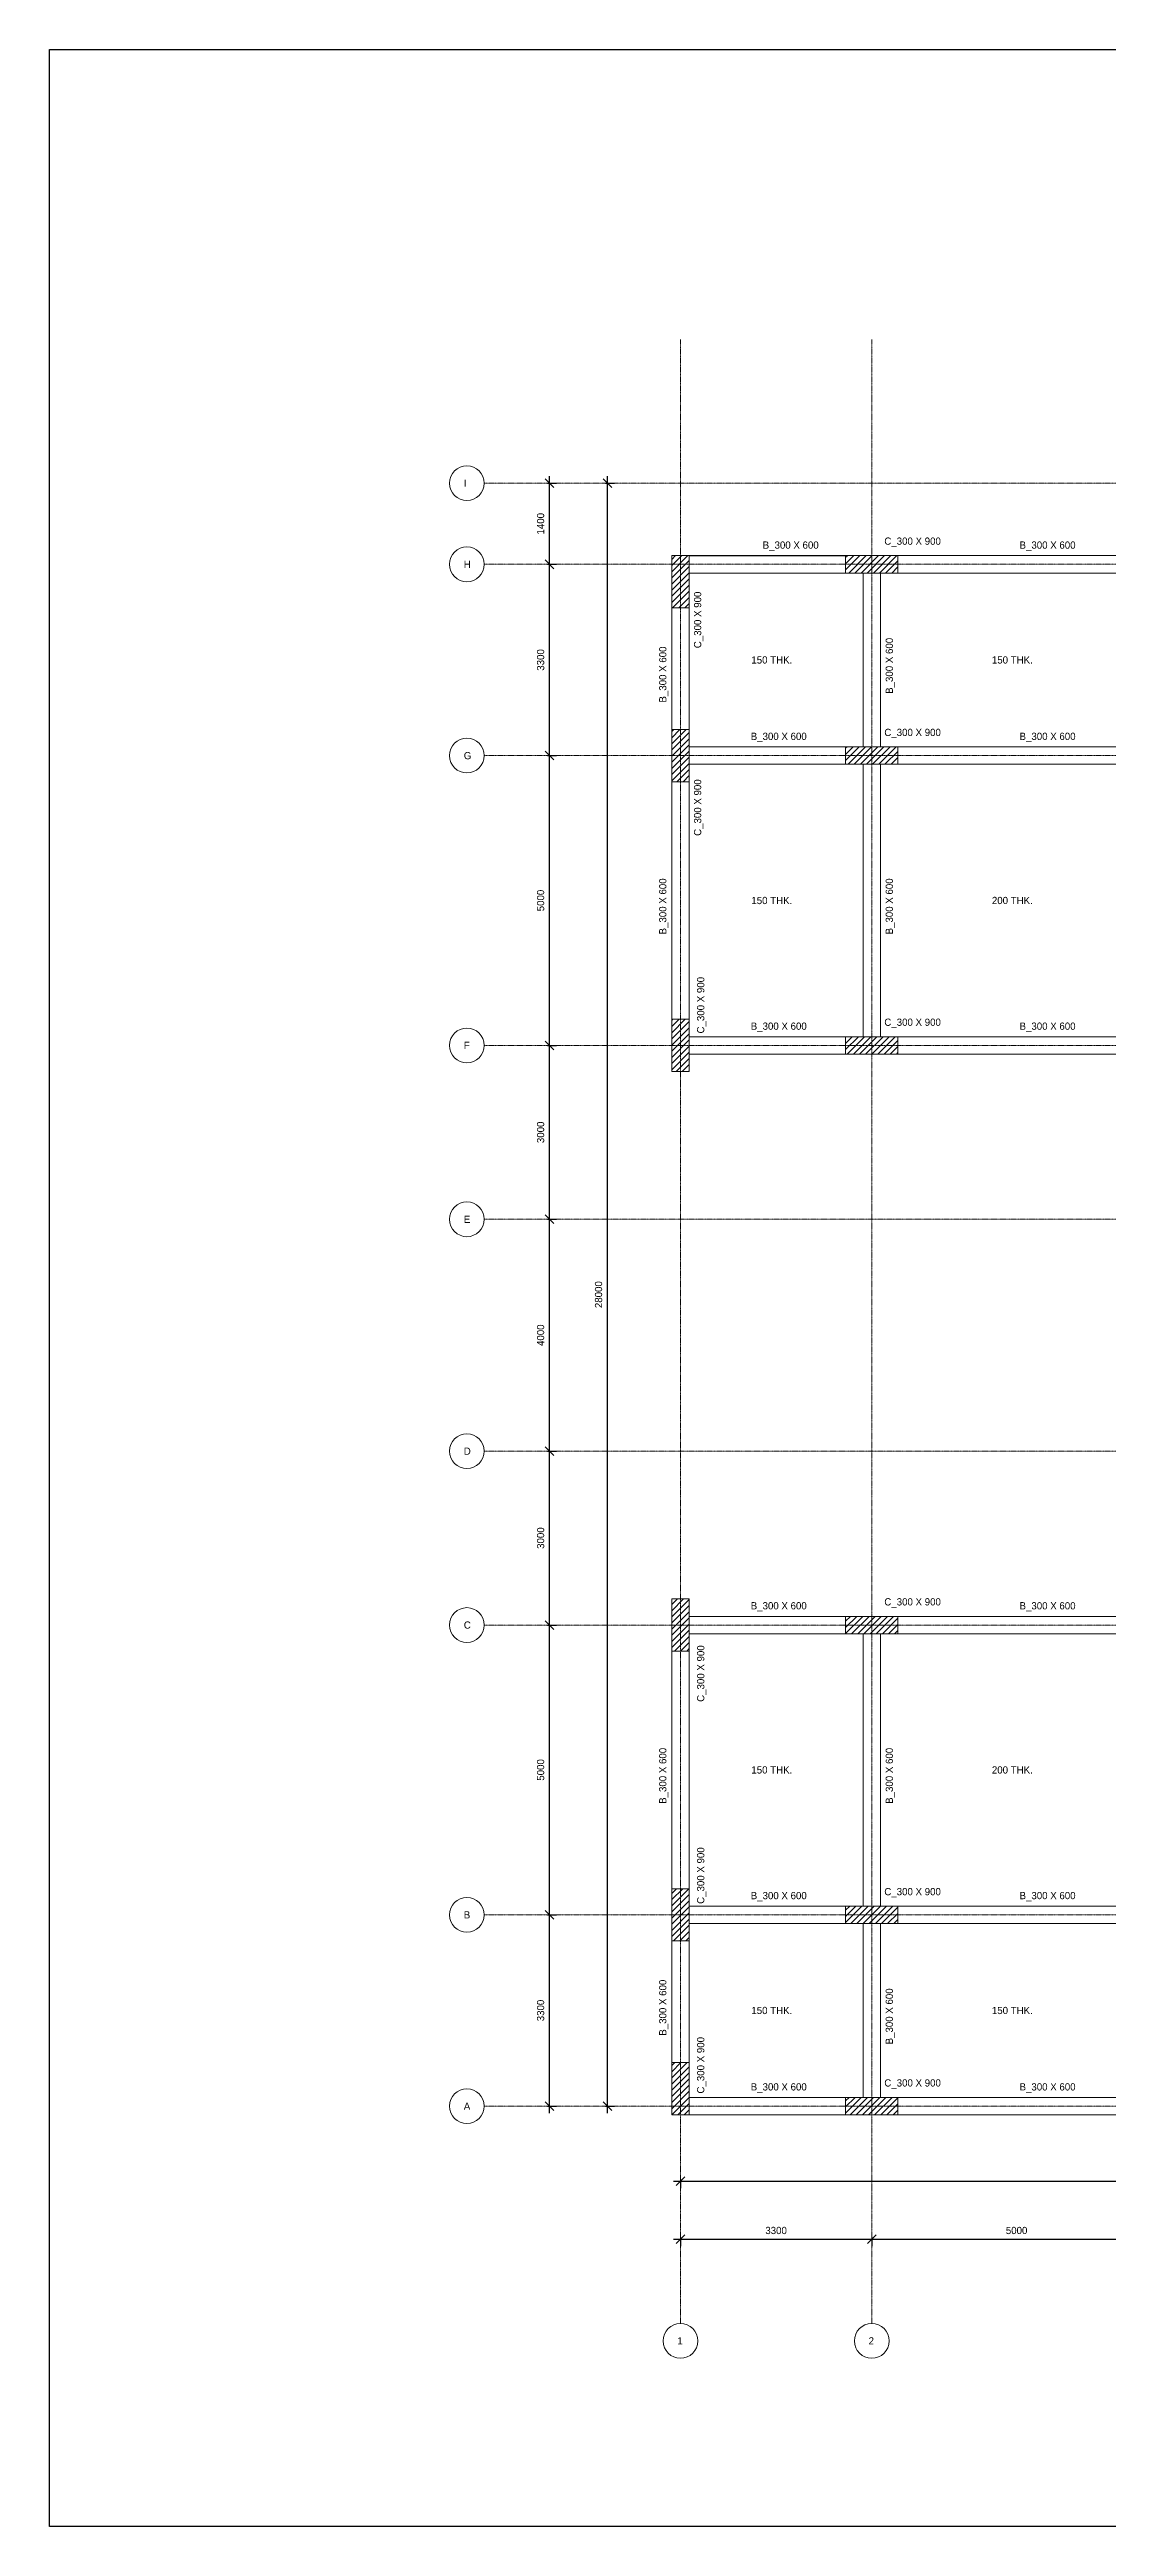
# Model space of a CAD drawing. Header units: millimetres. Extents: x -12446 to 395154, y -7552 to 35181.
# Drawn here: x 158421 to 176676, y -7552 to 35181 of the extents above; entities that cross this region are included whole.
import ezdxf

# ---------------------------------------------------------------- set-up
doc = ezdxf.new("R2010")
doc.units = ezdxf.units.MM
doc.header["$PDMODE"] = 35
doc.linetypes.add('Grid Line', pattern=[22.225, 12.7, -3.175, 3.175, -3.175])
for name, color, linetype, lineweight in [('A-ANNO-DIMS', 211, 'Continuous', 9), ('A-FLOR', 192, 'Continuous', 18), ('A-FLOR-IDEN', 11, 'Continuous', 9), ('Boundary', 40, 'Continuous', 30), ('S-BEAM', 12, 'Continuous', 18), ('S-BEAM-IDEN', 2, 'Continuous', 9), ('S-COLS', 52, 'Continuous', 18), ('S-COLS-IDEN', 171, 'Continuous', 9), ('S-GRID', 1, 'Continuous', 9), ('S-GRID-IDEN', 1, 'Continuous', 9)]:
    doc.layers.add(name, color=color, linetype=linetype, lineweight=lineweight)
doc.styles.add('JetBrains Mono', font='JetBrainsMono-VariableFont_wght.ttf', dxfattribs={"height": 125})
doc.dimstyles.new('Diagonal_-_2_5mm_JetBrains_Mono', dxfattribs={"dimscale": 304.8, "dimtxt": 176.918969, "dimasz": 0.492126, "dimexe": 0.393701, "dimexo": 0.246063, "dimgap": 0.287073, "dimtad": 1, "dimdec": 0, "dimzin": 0, "dimdsep": 46, "dimtxsty": 'JetBrains Mono', "dimblk1": 'OBLIQUE', "dimblk2": 'OBLIQUE', "dimsah": 1, "dimcen": 0.09, "dimdle": 0.393701, "dimazin": 0, "dimtfac": 1, "dimtdec": 4, "dimtix": 1, "dimtmove": 0, "dimatfit": 3, "dimfxl": 1, "dimtvp": 1, "dimtfill": 1, "dimtolj": 1, "dimtzin": 0, "dimarcsym": 2})
pattern_1 = [(45, (169608.38, 0), (-53.033, 53.033), [])]

# ---------------------------------------------------------------- blocks, each defined once
blk = doc.blocks.new('Grid - M_Grid Head - Circle-24584-01 1st Floor Lvl_')
at = {"layer": 'S-GRID-IDEN'}
blk.add_circle((0, 0), 6, dxfattribs=at)
blk = doc.blocks.new('_Oblique')
at = {"color": 0, "linetype": 'ByBlock', "lineweight": -2}
blk.add_line((-0.5, -0.5), (0.5, 0.5), dxfattribs=at)
blk = doc.blocks.new('*D54')
at = {"layer": 'A-ANNO-DIMS', "color": 0, "lineweight": -2, "transparency": 16777216}
for p, q in [((169188, -2597), (172728, -2597)), ((169308, -2566), (169308, -2717)), ((172608, -2566), (172608, -2717))]:
    blk.add_line(p, q, dxfattribs=at)
at = {"layer": 'Defpoints', "color": 0, "transparency": 16777216}
for p in [(169308, -2491), (172608, -2491), (172608, -2597)]:
    blk.add_point(p, dxfattribs=at)
at = {"layer": 'A-ANNO-DIMS', "color": 0, "lineweight": -2, "transparency": 16777216, "xscale": 150, "yscale": 150, "zscale": 150, "rotation": 180}
blk.add_blockref('_Oblique', (169308, -2597), dxfattribs=at)
at = {"layer": 'A-ANNO-DIMS', "color": 0, "lineweight": -2, "transparency": 16777216, "xscale": 150, "yscale": 150, "zscale": 150}
blk.add_blockref('_Oblique', (172608, -2597), dxfattribs=at)
at = {"layer": 'A-ANNO-DIMS', "color": 0, "transparency": 16777216, "insert": (170958, -2446), "char_height": 125, "width": 496.29, "attachment_point": 5, "style": 'JetBrains Mono', "bg_fill": 3, "box_fill_scale": 1.1, "bg_fill_color": 9, "bg_fill_true_color": 13158600, "bg_fill_transparency": 0}
blk.add_mtext('\\A1;3300', dxfattribs=at)
blk = doc.blocks.new('*D55')
at = {"layer": 'A-ANNO-DIMS', "color": 0, "lineweight": -2, "transparency": 16777216}
for p, q in [((172488, -2597), (177728, -2597)), ((172608, -2566), (172608, -2717)), ((177608, -2566), (177608, -2717))]:
    blk.add_line(p, q, dxfattribs=at)
at = {"layer": 'Defpoints', "color": 0, "transparency": 16777216}
for p in [(172608, -2491), (177608, -2491), (177608, -2597)]:
    blk.add_point(p, dxfattribs=at)
at = {"layer": 'A-ANNO-DIMS', "color": 0, "lineweight": -2, "transparency": 16777216, "xscale": 150, "yscale": 150, "zscale": 150, "rotation": 180}
blk.add_blockref('_Oblique', (172608, -2597), dxfattribs=at)
at = {"layer": 'A-ANNO-DIMS', "color": 0, "lineweight": -2, "transparency": 16777216, "xscale": 150, "yscale": 150, "zscale": 150}
blk.add_blockref('_Oblique', (177608, -2597), dxfattribs=at)
at = {"layer": 'A-ANNO-DIMS', "color": 0, "transparency": 16777216, "insert": (175108, -2446), "char_height": 125, "width": 496.29, "attachment_point": 5, "style": 'JetBrains Mono', "bg_fill": 3, "box_fill_scale": 1.1, "bg_fill_color": 9, "bg_fill_true_color": 13158600, "bg_fill_transparency": 0}
blk.add_mtext('\\A1;5000', dxfattribs=at)
blk = doc.blocks.new('*D61')
at = {"layer": 'A-ANNO-DIMS', "color": 0, "lineweight": -2, "transparency": 16777216}
for p, q in [((167015, 3000), (167167, 3000)), ((167047, -420), (167047, 3120)), ((167015, -300), (167167, -300))]:
    blk.add_line(p, q, dxfattribs=at)
at = {"layer": 'Defpoints', "color": 0, "transparency": 16777216}
for p in [(166940, 3000), (167047, 3000), (166940, -300)]:
    blk.add_point(p, dxfattribs=at)
at = {"layer": 'A-ANNO-DIMS', "color": 0, "lineweight": -2, "transparency": 16777216, "xscale": 150, "yscale": 150, "zscale": 150}
for p, rotation in [((167047, 3000), 90), ((167047, -300), 270)]:
    blk.add_blockref('_Oblique', p, dxfattribs=dict(at, rotation=rotation))
at = {"layer": 'A-ANNO-DIMS', "color": 0, "transparency": 16777216, "insert": (166895, 1350), "char_height": 125, "width": 496.29, "attachment_point": 5, "rotation": 90, "style": 'JetBrains Mono', "bg_fill": 3, "box_fill_scale": 1.1, "bg_fill_color": 9, "bg_fill_true_color": 13158600, "bg_fill_transparency": 0}
blk.add_mtext('\\A1;3300', dxfattribs=at)
blk = doc.blocks.new('*D62')
at = {"layer": 'A-ANNO-DIMS', "color": 0, "lineweight": -2, "transparency": 16777216}
for p, q in [((167047, 2880), (167047, 8120)), ((167015, 8000), (167167, 8000)), ((167015, 3000), (167167, 3000))]:
    blk.add_line(p, q, dxfattribs=at)
at = {"layer": 'Defpoints', "color": 0, "transparency": 16777216}
for p in [(166940, 8000), (167047, 8000), (166940, 3000)]:
    blk.add_point(p, dxfattribs=at)
at = {"layer": 'A-ANNO-DIMS', "color": 0, "lineweight": -2, "transparency": 16777216, "xscale": 150, "yscale": 150, "zscale": 150}
for p, rotation in [((167047, 8000), 90), ((167047, 3000), 270)]:
    blk.add_blockref('_Oblique', p, dxfattribs=dict(at, rotation=rotation))
at = {"layer": 'A-ANNO-DIMS', "color": 0, "transparency": 16777216, "insert": (166895, 5500), "char_height": 125, "width": 496.29, "attachment_point": 5, "rotation": 90, "style": 'JetBrains Mono', "bg_fill": 3, "box_fill_scale": 1.1, "bg_fill_color": 9, "bg_fill_true_color": 13158600, "bg_fill_transparency": 0}
blk.add_mtext('\\A1;5000', dxfattribs=at)
blk = doc.blocks.new('*D63')
at = {"layer": 'A-ANNO-DIMS', "color": 0, "lineweight": -2, "transparency": 16777216}
for p, q in [((167047, 7880), (167047, 11120)), ((167015, 11000), (167167, 11000)), ((167015, 8000), (167167, 8000))]:
    blk.add_line(p, q, dxfattribs=at)
at = {"layer": 'Defpoints', "color": 0, "transparency": 16777216}
for p in [(166940, 11000), (167047, 11000), (166940, 8000)]:
    blk.add_point(p, dxfattribs=at)
at = {"layer": 'A-ANNO-DIMS', "color": 0, "lineweight": -2, "transparency": 16777216, "xscale": 150, "yscale": 150, "zscale": 150}
for p, rotation in [((167047, 11000), 90), ((167047, 8000), 270)]:
    blk.add_blockref('_Oblique', p, dxfattribs=dict(at, rotation=rotation))
at = {"layer": 'A-ANNO-DIMS', "color": 0, "transparency": 16777216, "insert": (166895, 9500), "char_height": 125, "width": 496.29, "attachment_point": 5, "rotation": 90, "style": 'JetBrains Mono', "bg_fill": 3, "box_fill_scale": 1.1, "bg_fill_color": 9, "bg_fill_true_color": 13158600, "bg_fill_transparency": 0}
blk.add_mtext('\\A1;3000', dxfattribs=at)
blk = doc.blocks.new('*D64')
at = {"layer": 'A-ANNO-DIMS', "color": 0, "lineweight": -2, "transparency": 16777216}
for p, q in [((167015, 15000), (167167, 15000)), ((167047, 10880), (167047, 15120)), ((167015, 11000), (167167, 11000))]:
    blk.add_line(p, q, dxfattribs=at)
at = {"layer": 'Defpoints', "color": 0, "transparency": 16777216}
for p in [(166940, 15000), (167047, 15000), (166940, 11000)]:
    blk.add_point(p, dxfattribs=at)
at = {"layer": 'A-ANNO-DIMS', "color": 0, "lineweight": -2, "transparency": 16777216, "xscale": 150, "yscale": 150, "zscale": 150}
for p, rotation in [((167047, 15000), 90), ((167047, 11000), 270)]:
    blk.add_blockref('_Oblique', p, dxfattribs=dict(at, rotation=rotation))
at = {"layer": 'A-ANNO-DIMS', "color": 0, "transparency": 16777216, "insert": (166895, 13000), "char_height": 125, "width": 496.29, "attachment_point": 5, "rotation": 90, "style": 'JetBrains Mono', "bg_fill": 3, "box_fill_scale": 1.1, "bg_fill_color": 9, "bg_fill_true_color": 13158600, "bg_fill_transparency": 0}
blk.add_mtext('\\A1;4000', dxfattribs=at)
blk = doc.blocks.new('*D65')
at = {"layer": 'A-ANNO-DIMS', "color": 0, "lineweight": -2, "transparency": 16777216}
for p, q in [((167015, 18000), (167167, 18000)), ((167047, 14880), (167047, 18120)), ((167015, 15000), (167167, 15000))]:
    blk.add_line(p, q, dxfattribs=at)
at = {"layer": 'Defpoints', "color": 0, "transparency": 16777216}
for p in [(166940, 18000), (167047, 18000), (166940, 15000)]:
    blk.add_point(p, dxfattribs=at)
at = {"layer": 'A-ANNO-DIMS', "color": 0, "lineweight": -2, "transparency": 16777216, "xscale": 150, "yscale": 150, "zscale": 150}
for p, rotation in [((167047, 18000), 90), ((167047, 15000), 270)]:
    blk.add_blockref('_Oblique', p, dxfattribs=dict(at, rotation=rotation))
at = {"layer": 'A-ANNO-DIMS', "color": 0, "transparency": 16777216, "insert": (166895, 16500), "char_height": 125, "width": 496.29, "attachment_point": 5, "rotation": 90, "style": 'JetBrains Mono', "bg_fill": 3, "box_fill_scale": 1.1, "bg_fill_color": 9, "bg_fill_true_color": 13158600, "bg_fill_transparency": 0}
blk.add_mtext('\\A1;3000', dxfattribs=at)
blk = doc.blocks.new('*D66')
at = {"layer": 'A-ANNO-DIMS', "color": 0, "lineweight": -2, "transparency": 16777216}
for p, q in [((167047, 17880), (167047, 23120)), ((167015, 23000), (167167, 23000)), ((167015, 18000), (167167, 18000))]:
    blk.add_line(p, q, dxfattribs=at)
at = {"layer": 'Defpoints', "color": 0, "transparency": 16777216}
for p in [(166940, 23000), (167047, 23000), (166940, 18000)]:
    blk.add_point(p, dxfattribs=at)
at = {"layer": 'A-ANNO-DIMS', "color": 0, "lineweight": -2, "transparency": 16777216, "xscale": 150, "yscale": 150, "zscale": 150}
for p, rotation in [((167047, 23000), 90), ((167047, 18000), 270)]:
    blk.add_blockref('_Oblique', p, dxfattribs=dict(at, rotation=rotation))
at = {"layer": 'A-ANNO-DIMS', "color": 0, "transparency": 16777216, "insert": (166895, 20500), "char_height": 125, "width": 496.29, "attachment_point": 5, "rotation": 90, "style": 'JetBrains Mono', "bg_fill": 3, "box_fill_scale": 1.1, "bg_fill_color": 9, "bg_fill_true_color": 13158600, "bg_fill_transparency": 0}
blk.add_mtext('\\A1;5000', dxfattribs=at)
blk = doc.blocks.new('*D67')
at = {"layer": 'A-ANNO-DIMS', "color": 0, "lineweight": -2, "transparency": 16777216}
for p, q in [((167015, 26300), (167167, 26300)), ((167047, 22880), (167047, 26420)), ((167015, 23000), (167167, 23000))]:
    blk.add_line(p, q, dxfattribs=at)
at = {"layer": 'Defpoints', "color": 0, "transparency": 16777216}
for p in [(166940, 26300), (167047, 26300), (166940, 23000)]:
    blk.add_point(p, dxfattribs=at)
at = {"layer": 'A-ANNO-DIMS', "color": 0, "lineweight": -2, "transparency": 16777216, "xscale": 150, "yscale": 150, "zscale": 150}
for p, rotation in [((167047, 26300), 90), ((167047, 23000), 270)]:
    blk.add_blockref('_Oblique', p, dxfattribs=dict(at, rotation=rotation))
at = {"layer": 'A-ANNO-DIMS', "color": 0, "transparency": 16777216, "insert": (166895, 24650), "char_height": 125, "width": 496.29, "attachment_point": 5, "rotation": 90, "style": 'JetBrains Mono', "bg_fill": 3, "box_fill_scale": 1.1, "bg_fill_color": 9, "bg_fill_true_color": 13158600, "bg_fill_transparency": 0}
blk.add_mtext('\\A1;3300', dxfattribs=at)
blk = doc.blocks.new('*D68')
at = {"layer": 'A-ANNO-DIMS', "color": 0, "lineweight": -2, "transparency": 16777216}
for p, q in [((167047, 26180), (167047, 27820)), ((167015, 27700), (167167, 27700)), ((167015, 26300), (167167, 26300))]:
    blk.add_line(p, q, dxfattribs=at)
at = {"layer": 'Defpoints', "color": 0, "transparency": 16777216}
for p in [(166940, 27700), (167047, 27700), (166940, 26300)]:
    blk.add_point(p, dxfattribs=at)
at = {"layer": 'A-ANNO-DIMS', "color": 0, "lineweight": -2, "transparency": 16777216, "xscale": 150, "yscale": 150, "zscale": 150}
for p, rotation in [((167047, 27700), 90), ((167047, 26300), 270)]:
    blk.add_blockref('_Oblique', p, dxfattribs=dict(at, rotation=rotation))
at = {"layer": 'A-ANNO-DIMS', "color": 0, "transparency": 16777216, "insert": (166895, 27000), "char_height": 125, "width": 496.29, "attachment_point": 5, "rotation": 90, "style": 'JetBrains Mono', "bg_fill": 3, "box_fill_scale": 1.1, "bg_fill_color": 9, "bg_fill_true_color": 13158600, "bg_fill_transparency": 0}
blk.add_mtext('\\A1;1400', dxfattribs=at)
blk = doc.blocks.new('*D69')
at = {"layer": 'A-ANNO-DIMS', "color": 0, "lineweight": -2, "transparency": 16777216}
for p, q in [((168047, -420), (168047, 27820)), ((168015, 27700), (168167, 27700)), ((168015, -300), (168167, -300))]:
    blk.add_line(p, q, dxfattribs=at)
at = {"layer": 'Defpoints', "color": 0, "transparency": 16777216}
for p in [(167940, 27700), (168047, 27700), (167940, -300)]:
    blk.add_point(p, dxfattribs=at)
at = {"layer": 'A-ANNO-DIMS', "color": 0, "lineweight": -2, "transparency": 16777216, "xscale": 150, "yscale": 150, "zscale": 150}
for p, rotation in [((168047, 27700), 90), ((168047, -300), 270)]:
    blk.add_blockref('_Oblique', p, dxfattribs=dict(at, rotation=rotation))
at = {"layer": 'A-ANNO-DIMS', "color": 0, "transparency": 16777216, "insert": (167895, 13700), "char_height": 125, "width": 620.37, "attachment_point": 5, "rotation": 90, "style": 'JetBrains Mono', "bg_fill": 3, "box_fill_scale": 1.1, "bg_fill_color": 9, "bg_fill_true_color": 13158600, "bg_fill_transparency": 0}
blk.add_mtext('\\A1;28000', dxfattribs=at)
blk = doc.blocks.new('*D70')
at = {"layer": 'A-ANNO-DIMS', "color": 0, "lineweight": -2, "transparency": 16777216}
for p, q in [((169188, -1597), (198028, -1597)), ((169308, -1566), (169308, -1717)), ((197908, -1566), (197908, -1717))]:
    blk.add_line(p, q, dxfattribs=at)
at = {"layer": 'Defpoints', "color": 0, "transparency": 16777216}
for p in [(169308, -1491), (197908, -1491), (197908, -1597)]:
    blk.add_point(p, dxfattribs=at)
at = {"layer": 'A-ANNO-DIMS', "color": 0, "lineweight": -2, "transparency": 16777216, "xscale": 150, "yscale": 150, "zscale": 150, "rotation": 180}
blk.add_blockref('_Oblique', (169308, -1597), dxfattribs=at)
at = {"layer": 'A-ANNO-DIMS', "color": 0, "lineweight": -2, "transparency": 16777216, "xscale": 150, "yscale": 150, "zscale": 150}
blk.add_blockref('_Oblique', (197908, -1597), dxfattribs=at)
at = {"layer": 'A-ANNO-DIMS', "color": 0, "transparency": 16777216, "insert": (183608, -1446), "char_height": 125, "width": 620.37, "attachment_point": 5, "style": 'JetBrains Mono', "bg_fill": 3, "box_fill_scale": 1.1, "bg_fill_color": 9, "bg_fill_true_color": 13158600, "bg_fill_transparency": 0}
blk.add_mtext('\\A1;28600', dxfattribs=at)

msp = doc.modelspace()

# ---------------------------------------------------------------- hatches: boundary and pattern name
at = {"layer": 'S-COLS'}
h = msp.add_hatch(dxfattribs=at)
h.set_pattern_fill('FP_1', color=8, style=0, pattern_type=2)
h.set_pattern_definition(pattern_1)
h.paths.add_polyline_path([(169458.4, 25550), (169458.4, 26450), (169158.4, 26450), (169158.4, 25550)])
h = msp.add_hatch(dxfattribs=at)
h.set_pattern_fill('FP_1', color=8, style=0, pattern_type=2)
h.set_pattern_definition(pattern_1)
h.paths.add_polyline_path([(173058.4, 26150), (173058.4, 26450), (172158.4, 26450), (172158.4, 26150), (172758.4, 26150)])
h = msp.add_hatch(dxfattribs=at)
h.set_pattern_fill('FP_1', color=8, style=0, pattern_type=2)
h.set_pattern_definition(pattern_1)
h.paths.add_polyline_path([(169458.4, 22550), (169458.4, 23450), (169158.4, 23450), (169158.4, 22550)])
h = msp.add_hatch(dxfattribs=at)
h.set_pattern_fill('FP_1', color=8, style=0, pattern_type=2)
h.set_pattern_definition(pattern_1)
h.paths.add_polyline_path([(173058.4, 22850), (173058.4, 23150), (172158.4, 23150), (172158.4, 22850), (172758.4, 22850)])
h = msp.add_hatch(dxfattribs=at)
h.set_pattern_fill('FP_1', color=8, style=0, pattern_type=2)
h.set_pattern_definition(pattern_1)
h.paths.add_polyline_path([(169458.4, 17550), (169458.4, 18450), (169158.4, 18450), (169158.4, 17550)])
h = msp.add_hatch(dxfattribs=at)
h.set_pattern_fill('FP_1', color=8, style=0, pattern_type=2)
h.set_pattern_definition(pattern_1)
h.paths.add_polyline_path([(172758.4, 17850), (173058.4, 17850), (173058.4, 18150), (172158.4, 18150), (172158.4, 17850), (172458.4, 17850)])
h = msp.add_hatch(dxfattribs=at)
h.set_pattern_fill('FP_1', color=8, style=0, pattern_type=2)
h.set_pattern_definition(pattern_1)
h.paths.add_polyline_path([(169158.4, 7550), (169458.4, 7550), (169458.4, 8450), (169158.4, 8450), (169158.4, 7975.6)])
h = msp.add_hatch(dxfattribs=at)
h.set_pattern_fill('FP_1', color=8, style=0, pattern_type=2)
h.set_pattern_definition(pattern_1)
h.paths.add_polyline_path([(173058.4, 7850), (173058.4, 8150), (172158.4, 8150), (172158.4, 7850), (172758.4, 7850)])
h = msp.add_hatch(dxfattribs=at)
h.set_pattern_fill('FP_1', color=8, style=0, pattern_type=2)
h.set_pattern_definition(pattern_1)
h.paths.add_polyline_path([(169458.4, 2550), (169458.4, 3450), (169158.4, 3450), (169158.4, 2550)])
h = msp.add_hatch(dxfattribs=at)
h.set_pattern_fill('FP_1', color=8, style=0, pattern_type=2)
h.set_pattern_definition(pattern_1)
h.paths.add_polyline_path([(173058.4, 2850), (173058.4, 3150), (172158.4, 3150), (172158.4, 2850), (172758.4, 2850)])
h = msp.add_hatch(dxfattribs=at)
h.set_pattern_fill('FP_1', color=8, style=0, pattern_type=2)
h.set_pattern_definition(pattern_1)
h.paths.add_polyline_path([(169458.4, -450), (169458.4, 450), (169158.4, 450), (169158.4, -450)])
h = msp.add_hatch(dxfattribs=at)
h.set_pattern_fill('FP_1', color=8, style=0, pattern_type=2)
h.set_pattern_definition(pattern_1)
h.paths.add_polyline_path([(173058.4, -450), (173058.4, -150), (172158.4, -150), (172158.4, -450)])

# ---------------------------------------------------------------- linework, layer by layer
msp.add_line((169458.4, 26450), (172158.4, 26450))
at = {"layer": 'A-FLOR'}
for p, q in [((172458.4, 26150), (169458.4, 26150)), ((169458.4, 26150), (169458.4, 23150)), ((172458.4, 23150), (172458.4, 26150)), ((177458.4, 26150), (172758.4, 26150)), ((172758.4, 26150), (172758.4, 23150)), ((169458.4, 23150), (172458.4, 23150)), ((172758.4, 23150), (177458.4, 23150)), ((172458.4, 22850), (169458.4, 22850)), ((169458.4, 22850), (169458.4, 18150)), ((172458.4, 18150), (172458.4, 22850)), ((177458.4, 22850), (172758.4, 22850)), ((172758.4, 22850), (172758.4, 18150)), ((169458.4, 18150), (172458.4, 18150)), ((172758.4, 18150), (177458.4, 18150)), ((172458.4, 17850), (169458.4, 17850)), ((177458.4, 17850), (172758.4, 17850)), ((169458.4, 8150), (172458.4, 8150)), ((172758.4, 8150), (177458.4, 8150)), ((172458.4, 7850), (169458.4, 7850)), ((169458.4, 7850), (169458.4, 3150)), ((172458.4, 3150), (172458.4, 7850)), ((177458.4, 7850), (172758.4, 7850)), ((172758.4, 7850), (172758.4, 3150)), ((169458.4, 3150), (172458.4, 3150)), ((172758.4, 3150), (177458.4, 3150)), ((172458.4, 2850), (169458.4, 2850)), ((169458.4, 2850), (169458.4, -150)), ((172458.4, -150), (172458.4, 2850)), ((177458.4, 2850), (172758.4, 2850)), ((172758.4, 2850), (172758.4, -150)), ((169458.4, -150), (172458.4, -150)), ((172758.4, -150), (177458.4, -150))]:
    msp.add_line(p, q, dxfattribs=at)
at = {"layer": 'Boundary'}
msp.add_lwpolyline([(158421.2, 35181.3), (206676.3, 35181.3), (206676.3, -7551.8), (158421.2, -7551.8)], close=True, dxfattribs=at)
at = {"layer": 'S-BEAM'}
for p, q in [((169458.4, 26450), (169458.4, 26150)), ((172158.4, 26450), (169458.4, 26450)), ((169458.4, 26150), (172158.4, 26150)), ((172158.4, 26150), (172158.4, 26450)), ((172758.4, 26150), (172458.4, 26150)), ((172458.4, 26150), (172458.4, 23150)), ((172758.4, 23150), (172758.4, 26150)), ((173058.4, 26450), (173058.4, 26150)), ((177458.4, 26450), (173058.4, 26450)), ((173058.4, 26150), (177458.4, 26150)), ((169458.4, 25550), (169158.4, 25550)), ((169158.4, 25550), (169158.4, 23450)), ((169458.4, 23450), (169458.4, 25550)), ((169158.4, 23450), (169458.4, 23450)), ((169458.4, 23150), (169458.4, 22850)), ((172158.4, 23150), (169458.4, 23150)), ((172158.4, 22850), (172158.4, 23150)), ((172458.4, 23150), (172758.4, 23150)), ((173058.4, 23150), (173058.4, 22850)), ((177458.4, 23150), (173058.4, 23150)), ((169458.4, 22850), (172158.4, 22850)), ((172758.4, 22850), (172458.4, 22850)), ((172458.4, 22850), (172458.4, 18150)), ((172758.4, 18150), (172758.4, 22850)), ((173058.4, 22850), (177458.4, 22850)), ((169458.4, 22550), (169158.4, 22550)), ((169158.4, 22550), (169158.4, 18450)), ((169458.4, 18450), (169458.4, 22550)), ((169158.4, 18450), (169458.4, 18450)), ((169458.4, 18150), (169458.4, 17850)), ((172158.4, 18150), (169458.4, 18150)), ((172158.4, 17850), (172158.4, 18150)), ((172458.4, 18150), (172758.4, 18150)), ((173058.4, 18150), (173058.4, 17850)), ((177158.4, 18150), (173058.4, 18150)), ((169458.4, 17550), (169158.4, 17550)), ((169458.4, 17850), (172158.4, 17850)), ((172758.4, 17850), (172458.4, 17850)), ((173058.4, 17850), (177158.4, 17850)), ((169158.4, 8450), (169458.4, 8450)), ((169458.4, 8150), (169458.4, 7850)), ((172158.4, 8150), (169458.4, 8150)), ((172158.4, 7850), (172158.4, 8150)), ((172458.4, 8150), (172758.4, 8150)), ((173058.4, 8150), (173058.4, 7850)), ((177158.4, 8150), (173058.4, 8150)), ((169458.4, 7850), (172158.4, 7850)), ((172758.4, 7850), (172458.4, 7850)), ((172458.4, 7850), (172458.4, 3150)), ((172758.4, 3150), (172758.4, 7850)), ((173058.4, 7850), (177158.4, 7850)), ((169458.4, 7550), (169158.4, 7550)), ((169158.4, 7550), (169158.4, 3450)), ((169458.4, 3450), (169458.4, 7550)), ((169158.4, 3450), (169458.4, 3450)), ((169458.4, 3150), (169458.4, 2850)), ((172158.4, 3150), (169458.4, 3150)), ((172158.4, 2850), (172158.4, 3150)), ((172458.4, 3150), (172758.4, 3150)), ((173058.4, 3150), (173058.4, 2850)), ((177458.4, 3150), (173058.4, 3150)), ((169458.4, 2850), (172158.4, 2850)), ((172758.4, 2850), (172458.4, 2850)), ((172458.4, 2850), (172458.4, -150)), ((172758.4, -150), (172758.4, 2850)), ((173058.4, 2850), (177458.4, 2850)), ((169458.4, 2550), (169158.4, 2550)), ((169158.4, 2550), (169158.4, 450)), ((169458.4, 450), (169458.4, 2550)), ((169158.4, 450), (169458.4, 450)), ((169458.4, -150), (169458.4, -450)), ((172158.4, -150), (169458.4, -150)), ((172158.4, -450), (172158.4, -150)), ((172458.4, -150), (172758.4, -150)), ((173058.4, -150), (173058.4, -450)), ((177458.4, -150), (173058.4, -150)), ((169458.4, -450), (172158.4, -450)), ((173058.4, -450), (177458.4, -450))]:
    msp.add_line(p, q, dxfattribs=at)
at = {"layer": 'S-COLS'}
for p, q in [((169158.4, 25550), (169158.4, 26450)), ((169458.3, 26450), (169158.4, 26450)), ((169458.4, 26450), (169458.4, 26150)), ((169458.4, 26150), (169458.4, 25550)), ((172158.4, 26450), (172458.4, 26450)), ((172158.4, 26150), (172158.4, 26450)), ((172458.4, 26150), (172158.4, 26150)), ((172758.4, 26450), (172458.4, 26450)), ((172758.4, 26150), (172458.4, 26150)), ((172758.4, 26450), (173058.4, 26450)), ((173058.4, 26150), (172758.4, 26150)), ((173058.4, 26450), (173058.4, 26150)), ((169458.4, 25550), (169158.4, 25550)), ((169158.4, 23450), (169458.4, 23450)), ((169158.4, 22550), (169158.4, 23450)), ((169458.4, 23450), (169458.4, 23150)), ((169458.4, 23150), (169458.4, 22850)), ((172158.4, 23150), (172458.4, 23150)), ((172158.4, 22850), (172158.4, 23150)), ((172458.4, 23150), (172758.4, 23150)), ((172758.4, 23150), (173058.4, 23150)), ((173058.4, 23150), (173058.4, 22850)), ((169458.4, 22850), (169458.4, 22550)), ((172458.4, 22850), (172158.4, 22850)), ((172758.4, 22850), (172458.4, 22850)), ((173058.4, 22850), (172758.4, 22850)), ((169458.4, 22550), (169158.4, 22550)), ((169158.4, 18450), (169458.4, 18450)), ((169158.4, 17550), (169158.4, 18450)), ((169458.4, 18450), (169458.4, 18150)), ((169458.4, 18150), (169458.4, 17850)), ((172158.4, 18150), (172458.4, 18150)), ((172158.4, 17850), (172158.4, 18150)), ((172458.4, 18150), (172758.4, 18150)), ((172758.4, 18150), (173058.4, 18150)), ((173058.4, 18150), (173058.4, 17850)), ((169458.4, 17550), (169158.4, 17550)), ((169458.4, 17850), (169458.4, 17550)), ((172458.4, 17850), (172158.4, 17850)), ((172758.4, 17850), (172458.4, 17850)), ((173058.4, 17850), (172758.4, 17850)), ((169158.4, 8450), (169458.4, 8450)), ((169158.4, 7550), (169158.4, 8450)), ((169458.4, 8450), (169458.4, 8150)), ((169458.4, 8150), (169458.4, 7850)), ((172158.4, 8150), (172458.4, 8150)), ((172158.4, 7850), (172158.4, 8150)), ((172458.4, 8150), (172758.4, 8150)), ((172758.4, 8150), (173058.4, 8150)), ((173058.4, 8150), (173058.4, 7850)), ((169458.4, 7850), (169458.4, 7550)), ((172458.4, 7850), (172158.4, 7850)), ((172758.4, 7850), (172458.4, 7850)), ((173058.4, 7850), (172758.4, 7850)), ((169458.4, 7550), (169158.4, 7550)), ((169158.4, 3450), (169458.4, 3450)), ((169158.4, 2550), (169158.4, 3450)), ((169458.4, 3450), (169458.4, 3150)), ((169458.4, 3150), (169458.4, 2850)), ((172158.4, 3150), (172458.4, 3150)), ((172158.4, 2850), (172158.4, 3150)), ((172458.4, 3150), (172758.4, 3150)), ((172758.4, 3150), (173058.4, 3150)), ((173058.4, 3150), (173058.4, 2850)), ((169458.4, 2850), (169458.4, 2550)), ((172458.4, 2850), (172158.4, 2850)), ((172758.4, 2850), (172458.4, 2850)), ((173058.4, 2850), (172758.4, 2850)), ((169458.4, 2550), (169158.4, 2550)), ((169158.4, 450), (169458.4, 450)), ((169158.4, -450), (169158.4, 450)), ((169458.4, 450), (169458.4, -150)), ((169458.4, -150), (169458.4, -450)), ((172158.4, -150), (172458.4, -150)), ((172158.4, -450), (172158.4, -150)), ((172458.4, -150), (172758.4, -150)), ((172758.4, -150), (173058.4, -150)), ((173058.4, -150), (173058.4, -450)), ((169458.4, -450), (169158.4, -450)), ((173058.4, -450), (172158.4, -450))]:
    msp.add_line(p, q, dxfattribs=at)

# ---------------------------------------------------------------- block references
at = {"layer": 'S-GRID-IDEN', "xscale": 49.99999999999998, "yscale": 49.99999999999998, "zscale": 49.99999999999998}
for p, rotation in [((165622.5, 27700), 89.99999999999984), ((165622.5, 26300), 89.99999999999984), ((165622.5, 23000), 89.99999999999984), ((165622.5, 18000), 89.99999999999984), ((165622.5, 15000), 89.99999999999984), ((165622.5, 11000), 89.99999999999982), ((165622.5, 8000), 89.99999999999982), ((165622.5, 3000), 89.99999999999982), ((165622.5, -300), 89.99999999999982), ((169308.4, -4350.9), 180), ((172608.4, -4350.9), 180)]:
    msp.add_blockref('Grid - M_Grid Head - Circle-24584-01 1st Floor Lvl_', p, dxfattribs=dict(at, rotation=rotation))

# ---------------------------------------------------------------- texts
at = {"layer": 'A-FLOR-IDEN', "char_height": 125, "width": 1026.16, "attachment_point": 1, "style": 'JetBrains Mono'}
for s, insert in [('150 THK.', (170531.4, 24713)), ('150 THK.', (174681.4, 24713)), ('150 THK.', (170531.4, 20563)), ('200 THK.', (174681.4, 20563)), ('150 THK.', (170531.4, 5563)), ('200 THK.', (174681.4, 5563)), ('150 THK.', (170531.4, 1413)), ('150 THK.', (174681.4, 1413))]:
    msp.add_mtext(s, dxfattribs=dict(at, insert=insert))
at = {"layer": 'S-BEAM-IDEN', "char_height": 125, "width": 1410.97, "attachment_point": 1, "style": 'JetBrains Mono'}
for insert in [(170726.7, 26694.8), (175158.8, 26694.8), (170520.4, 23394.8), (175158.8, 23394.8), (170520.4, 18394.8), (175158.8, 18394.8), (170520.4, 8394.8), (175158.8, 8394.8), (170520.4, 3394.8), (175158.8, 3394.8), (170520.4, 94.8), (175158.8, 94.8)]:
    msp.add_mtext('B_300 X 600', dxfattribs=dict(at, insert=insert))
at = {"layer": 'S-BEAM-IDEN', "char_height": 125, "width": 1410.97, "attachment_point": 1, "rotation": 90, "style": 'JetBrains Mono'}
for insert in [(168939.6, 23915.1), (172849, 24065.1), (168939.6, 19915.1), (172849, 19915.1), (168939.6, 4915.1), (172849, 4915.1), (168939.6, 915.1), (172849, 765.1)]:
    msp.add_mtext('B_300 X 600', dxfattribs=dict(at, insert=insert))
at = {"layer": 'S-COLS-IDEN', "char_height": 125, "width": 1410.97, "attachment_point": 1, "style": 'JetBrains Mono'}
for insert in [(172825.4, 26762.7), (172825.4, 23462.7), (172825.4, 18462.7), (172825.4, 8462.7), (172825.4, 3462.7), (172825.4, 162.7)]:
    msp.add_mtext('C_300 X 900', dxfattribs=dict(at, insert=insert))
at = {"layer": 'S-COLS-IDEN', "char_height": 125, "width": 1410.97, "attachment_point": 1, "rotation": 90, "style": 'JetBrains Mono'}
for insert in [(169541.2, 24853), (169541.2, 21614.9), (169594.2, 18205.8), (169594.2, 6674.7), (169594.2, 3189.4), (169594.2, -83)]:
    msp.add_mtext('C_300 X 900', dxfattribs=dict(at, insert=insert))

# ---------------------------------------------------------------- next in the draw order: texts
at = {"layer": 'S-GRID-IDEN', "char_height": 125, "width": 128.27, "attachment_point": 1, "style": 'JetBrains Mono', "bg_fill": 3, "box_fill_scale": 1.25, "bg_fill_color": 9, "bg_fill_true_color": 13158600, "bg_fill_transparency": 0}
for s, insert in [('I', (165569.3, 27762.1)), ('H', (165569.3, 26362.1)), ('G', (165569.3, 23062.1)), ('F', (165569.3, 18062.1)), ('E', (165569.3, 15062.1)), ('D', (165569.3, 11062.1)), ('C', (165569.3, 8062.1)), ('B', (165569.3, 3062.1)), ('A', (165569.3, -237.9)), ('1', (169253.9, -4287.5)), ('2', (172553.9, -4287.5))]:
    msp.add_mtext(s, dxfattribs=dict(at, insert=insert))

# ---------------------------------------------------------------- next in the draw order: linework, layer by layer
at = {"layer": 'S-GRID', "linetype": 'Grid Line'}
for p, q in [((169308.4, 30181.3), (169308.4, -4050.9)), ((172608.4, 30181.3), (172608.4, -4050.9)), ((199860.8, 26300), (165922.5, 26300)), ((199860.8, 23000), (165922.5, 23000)), ((199860.8, 18000), (165922.5, 18000)), ((199860.8, 15000), (165922.5, 15000)), ((199860.8, 11000), (165922.5, 11000)), ((199860.8, 8000), (165922.5, 8000)), ((199860.8, 3000), (165922.5, 3000)), ((199860.8, -300), (165922.5, -300))]:
    msp.add_line(p, q, dxfattribs=at)

# ---------------------------------------------------------------- next in the draw order: dimensions: what is measured, and where the dimension line sits
at = {"layer": 'A-ANNO-DIMS'}
for base, p1, p2, override, picture, middle in [((168046.5, 27700), (167940.5, -300), (167940.5, 27700), {"dimpost": '<>', "dimfxl": 28000}, '*D69', (167894.7, 13700)), ((167046.5, 3000), (166940.5, -300), (166940.5, 3000), {"dimpost": '<>', "dimfxl": 3300}, '*D61', (166894.8, 1350))]:
    dim = msp.add_linear_dim(base=base, p1=p1, p2=p2, angle=90, dimstyle='Diagonal_-_2_5mm_JetBrains_Mono', override=override, dxfattribs=at)
    dim.commit()
    dim.dimension.update_dxf_attribs({"geometry": picture, "text_midpoint": middle})
for base, p1, p2, override, picture, middle in [((197908.4, -1597.3), (169308.4, -1491.2), (197908.4, -1491.2), {"dimpost": '<>', "dimfxl": 28600}, '*D70', (183608.4, -1445.5)), ((172608.4, -2597.3), (169308.4, -2491.2), (172608.4, -2491.2), {"dimpost": '<>', "dimfxl": 3300}, '*D54', (170958.4, -2445.6))]:
    dim = msp.add_linear_dim(base=base, p1=p1, p2=p2, dimstyle='Diagonal_-_2_5mm_JetBrains_Mono', override=override, dxfattribs=at)
    dim.commit()
    dim.dimension.update_dxf_attribs({"geometry": picture, "text_midpoint": middle})

# ---------------------------------------------------------------- next in the draw order: dimensions: what is measured, and where the dimension line sits
dim = msp.add_linear_dim(base=(167046.5, 8000), p1=(166940.5, 3000), p2=(166940.5, 8000), angle=90, dimstyle='Diagonal_-_2_5mm_JetBrains_Mono', override={"dimpost": '<>', "dimfxl": 5000}, dxfattribs=at)
dim.commit()
dim.dimension.update_dxf_attribs({"geometry": '*D62', "text_midpoint": (166894.8, 5500)})
dim = msp.add_linear_dim(base=(177608.4, -2597.3), p1=(172608.4, -2491.2), p2=(177608.4, -2491.2), dimstyle='Diagonal_-_2_5mm_JetBrains_Mono', override={"dimpost": '<>', "dimfxl": 5000}, dxfattribs=at)
dim.commit()
dim.dimension.update_dxf_attribs({"geometry": '*D55', "text_midpoint": (175108.4, -2445.6)})

# ---------------------------------------------------------------- next in the draw order: dimensions: what is measured, and where the dimension line sits
dim = msp.add_linear_dim(base=(167046.5, 11000), p1=(166940.5, 8000), p2=(166940.5, 11000), angle=90, dimstyle='Diagonal_-_2_5mm_JetBrains_Mono', override={"dimpost": '<>', "dimfxl": 3000}, dxfattribs=at)
dim.commit()
dim.dimension.update_dxf_attribs({"geometry": '*D63', "text_midpoint": (166894.8, 9500)})

# ---------------------------------------------------------------- next in the draw order: dimensions: what is measured, and where the dimension line sits
dim = msp.add_linear_dim(base=(167046.5, 15000), p1=(166940.5, 11000), p2=(166940.5, 15000), angle=90, dimstyle='Diagonal_-_2_5mm_JetBrains_Mono', override={"dimpost": '<>', "dimfxl": 4000}, dxfattribs=at)
dim.commit()
dim.dimension.update_dxf_attribs({"geometry": '*D64', "text_midpoint": (166894.8, 13000)})

# ---------------------------------------------------------------- next in the draw order: dimensions: what is measured, and where the dimension line sits
dim = msp.add_linear_dim(base=(167046.5, 18000), p1=(166940.5, 15000), p2=(166940.5, 18000), angle=90, dimstyle='Diagonal_-_2_5mm_JetBrains_Mono', override={"dimpost": '<>', "dimfxl": 3000}, dxfattribs=at)
dim.commit()
dim.dimension.update_dxf_attribs({"geometry": '*D65', "text_midpoint": (166894.8, 16500)})

# ---------------------------------------------------------------- next in the draw order: dimensions: what is measured, and where the dimension line sits
dim = msp.add_linear_dim(base=(167046.5, 23000), p1=(166940.5, 18000), p2=(166940.5, 23000), angle=90, dimstyle='Diagonal_-_2_5mm_JetBrains_Mono', override={"dimpost": '<>', "dimfxl": 5000}, dxfattribs=at)
dim.commit()
dim.dimension.update_dxf_attribs({"geometry": '*D66', "text_midpoint": (166894.8, 20500)})

# ---------------------------------------------------------------- next in the draw order: dimensions: what is measured, and where the dimension line sits
dim = msp.add_linear_dim(base=(167046.5, 26300), p1=(166940.5, 23000), p2=(166940.5, 26300), angle=90, dimstyle='Diagonal_-_2_5mm_JetBrains_Mono', override={"dimpost": '<>', "dimfxl": 3300}, dxfattribs=at)
dim.commit()
dim.dimension.update_dxf_attribs({"geometry": '*D67', "text_midpoint": (166894.8, 24650)})

# ---------------------------------------------------------------- next in the draw order: dimensions: what is measured, and where the dimension line sits
dim = msp.add_linear_dim(base=(167046.5, 27700), p1=(166940.5, 26300), p2=(166940.5, 27700), angle=90, dimstyle='Diagonal_-_2_5mm_JetBrains_Mono', override={"dimpost": '<>', "dimfxl": 1400}, dxfattribs=at)
dim.commit()
dim.dimension.update_dxf_attribs({"geometry": '*D68', "text_midpoint": (166894.8, 27000)})

# ---------------------------------------------------------------- next in the draw order: linework, layer by layer
at = {"layer": 'S-GRID', "linetype": 'Grid Line'}
msp.add_line((199860.8, 27700), (165922.5, 27700), dxfattribs=at)

doc.saveas('drawing.dxf')
